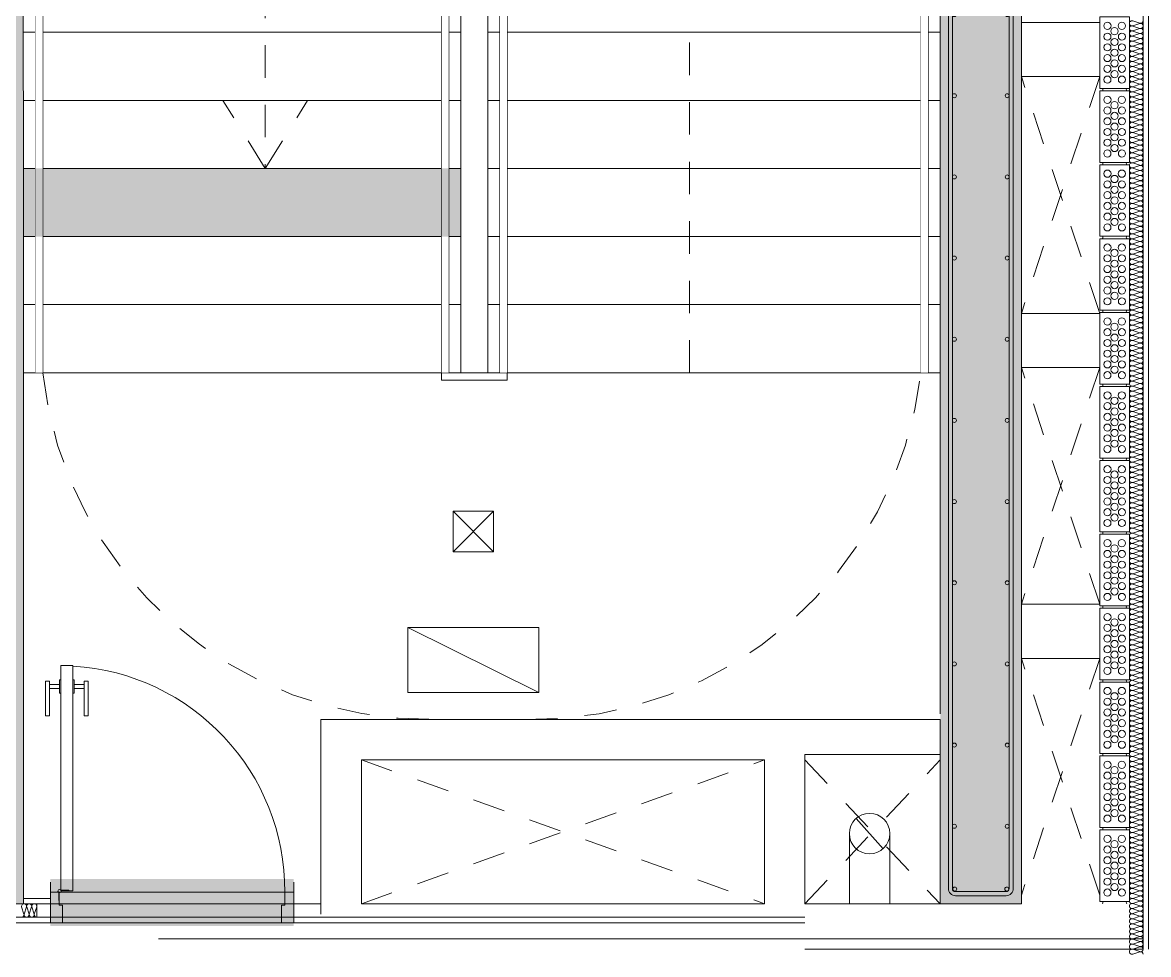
# Model space of a CAD drawing. Header units: metres. Extents: x -175 to 101, y -7 to 93.
# Drawn here: x -70.097 to -65.934, y 37.304 to 40.748 of the extents above; entities that cross this region are included whole.
import ezdxf

# ---------------------------------------------------------------- set-up
doc = ezdxf.new("R2010")
doc.units = ezdxf.units.M
doc.set_wipeout_variables(frame=1)
doc.linetypes.add('ACAD_ISO02W100', pattern=[15, 12, -3])
for name, color, linetype, lineweight, transparency in [('DC_AISLAMIENTO', 14, 'Continuous', 9, 0.3), ('DG_DISCONTINUA', 252, 'ACAD_ISO02W100', 5, 0.6), ('DG_TRANSPARENTE', 251, 'Continuous', 9, 0.8)]:
    doc.layers.add(name, color=color, linetype=linetype, lineweight=lineweight, transparency=transparency)
for name, color, linetype, lineweight in [('DC_LINEA', 251, 'Continuous', 9), ('DG_CARPINTERÍA', 251, 'Continuous', 9), ('DG_MOBILIARIO', 252, 'Continuous', 9), ('DG_MURO', 251, 'Continuous', 0), ('DG_SOMBREADO', 251, 'Continuous', 5), ('I_BAJANTE', 250, 'Continuous', 9), ('I_ELECTRICIDAD', 32, 'Continuous', 9), ('I_INCENDIO', 12, 'Continuous', 15)]:
    doc.layers.add(name, color=color, linetype=linetype, lineweight=lineweight)

# ---------------------------------------------------------------- blocks, each defined once
blk = doc.blocks.new('alumbrado emerg')
at = {"layer": 'I_INCENDIO', "linetype": 'Continuous'}
blk.add_line((-4485.865, 2768.52), (-4483.804, 2769.542), dxfattribs=at)
blk.add_lwpolyline([(-4485.865, 2769.542), (-4483.804, 2769.542), (-4483.804, 2768.52), (-4485.865, 2768.52)], close=True, dxfattribs=at)
blk = doc.blocks.new('lum 1')
at = {"layer": 'I_ELECTRICIDAD'}
for p, q in [((1951.4068, 1556.5337), (1951.5568, 1556.6837)), ((1951.5568, 1556.5337), (1951.4068, 1556.6837))]:
    blk.add_line(p, q, dxfattribs=at)
blk.add_lwpolyline([(1951.4068, 1556.5337), (1951.5568, 1556.5337), (1951.5568, 1556.6837), (1951.4068, 1556.6837)], close=True, dxfattribs=at)
blk = doc.blocks.new('LADRILLITO')
at = {"lineweight": 0}
blk.add_lwpolyline([(2394.7112, 1601.4595), (2394.7112, 1601.7238), (2394.6012, 1601.7238), (2394.6012, 1601.4595)], close=True, dxfattribs=at)
at = {"color": 8, "lineweight": 0, "true_color": 0x767676}
for points in [[(2394.611, 1601.4595), (2394.6124, 1601.4576), (2394.6129, 1601.4549), (2394.6124, 1601.4525), (2394.611, 1601.4507)], [(2394.701, 1601.4507), (2394.6996, 1601.4525), (2394.6991, 1601.4549), (2394.6996, 1601.4576), (2394.701, 1601.4595)]]:
    blk.add_lwpolyline(points, dxfattribs=at)
at = {"layer": 'DG_TRANSPARENTE', "lineweight": 0}
for centre, radius in [((2394.6295, 1601.6909), 0.0134), ((2394.6829, 1601.6909), 0.0134), ((2394.6294, 1601.6512), 0.0132), ((2394.6556, 1601.6712), 0.0134), ((2394.6831, 1601.6512), 0.0132), ((2394.6294, 1601.6115), 0.0132), ((2394.6558, 1601.6314), 0.0132), ((2394.6831, 1601.6115), 0.0132), ((2394.6294, 1601.5719), 0.0132), ((2394.6558, 1601.5918), 0.0132), ((2394.6831, 1601.5719), 0.0132), ((2394.6294, 1601.5323), 0.0132), ((2394.6558, 1601.5522), 0.0132), ((2394.6831, 1601.5323), 0.0132), ((2394.6294, 1601.4923), 0.0132), ((2394.6558, 1601.5125), 0.0132), ((2394.6831, 1601.4923), 0.0132)]:
    blk.add_circle(centre, radius, dxfattribs=at)
blk = doc.blocks.new('AISLM1')
at = {"layer": 'DC_AISLAMIENTO'}
for p, q in [((-6235.4396, 2491.6798), (-6235.4187, 2491.7432)), ((-6235.4171, 2491.7432), (-6235.3962, 2491.6798))]:
    blk.add_line(p, q, dxfattribs=at)
for centre, start, end in [((-6235.4404, 2491.749), 345.00002, 90.00002), ((-6235.3954, 2491.749), 90.00002, 194.99999), ((-6235.4179, 2491.674), 165.00006, 15.00001)]:
    blk.add_arc(centre, 0.0225, start, end, dxfattribs=at)
blk = doc.blocks.new('CHORMIGON1')
at = {"layer": 'DC_LINEA', "transparency": 33554475}
h = blk.add_hatch(dxfattribs=at)
h.set_pattern_fill('AR-CONC', color=256, scale=0.0005, angle=45)
h.set_pattern_definition([(95, (-10.40542, 2.6197), (0.0700473252, 0.0587766897), [0.009525, -0.104775]), (40, (-10.40542, 2.6197), (-0.0800092266, 0.0550883643), [0.00762, -0.083820292]), (145.4514447, (-10.39958, 2.6246), (-0.0099618988, 0.113865051), [0.0080950044, -0.0890451223]), (91.1842, (-10.42338, 2.63766), (0.1107051216, 0.0809767064), [0.0142875, -0.1571625]), (141.6355576, (-10.41415, 2.64441), (-0.003543309, 0.171413382), [0.0121425116, -0.133567804]), (36.184151, (-10.42338, 2.63766), (-0.003543309, 0.171413382), [0.0114299835, -0.125729866]), (66, (-10.40991, 2.64215), (0.0897599897, 0.0174475745), [0.009525, -0.104775]), (11, (-10.40991, 2.64215), (-0.0432699633, 0.0869705966), [0.00762, -0.08382]), (116.451445, (-10.40243, 2.6436), (0.046490026, 0.1044181714), [0.0080950044, -0.0890449688]), (82.5, (-10.40542, 2.6197), (-0.02880273453, 0.03098670684), [0, -0.082804, 0, -0.08509, 0, -0.0841375]), (52.5, (-10.40542, 2.6197), (-0.01179486366, 0.05904350014), [0, -0.048514, 0, -0.080899, 0, -0.0320675]), (12.5, (-10.425445, 2.599673), (0.0499639315, 0.0459130978), [0, -0.03175, 0, -0.09906, 0, -0.131445]), (2.5, (-10.434425, 2.590693), (0.0433819522, 0.0613611964), [0, -0.041275, 0, -0.065786, 0, -0.093345])])
h.paths.add_polyline_path([(2429.2617, 1602.9133), (2425.2717, 1602.9133), (2425.2717, 1596.6312), (2425.5717, 1596.6312), (2425.5717, 1602.6633), (2428.9617, 1602.6633), (2428.9617, 1597.3327), (2428.9617, 1596.6312), (2429.2617, 1596.6312)])
at = {"layer": 'DG_TRANSPARENTE'}
for points in [[(2429.2051, 1596.6612), (2429.0182, 1596.6612, -0.414214), (2428.9917, 1596.6877), (2428.9917, 1602.6168, 0.414214), (2428.9651, 1602.6433), (2425.5682, 1602.6433, 0.414214), (2425.5417, 1602.6168), (2425.5417, 1596.6877, -0.414214), (2425.5151, 1596.6612), (2425.3282, 1596.6612, -0.414214), (2425.3017, 1596.6877), (2425.3017, 1602.8568, -0.414214), (2425.3282, 1602.8833), (2429.2051, 1602.8833, -0.414214), (2429.2317, 1602.8568), (2429.2317, 1596.6877, -0.414214)], [(2429.2051, 1596.6761), (2429.0182, 1596.6761, -0.414214), (2429.0065, 1596.6877), (2429.0065, 1602.6168, 0.414214), (2428.9651, 1602.6582), (2425.5682, 1602.6582, 0.414214), (2425.5268, 1602.6168), (2425.5268, 1596.6877, -0.414214), (2425.5151, 1596.6761), (2425.3282, 1596.6761, -0.414214), (2425.3165, 1596.6877), (2425.3165, 1602.8568, -0.414214), (2425.3282, 1602.8684), (2429.2051, 1602.8684, -0.414214), (2429.2168, 1602.8568), (2429.2168, 1596.6877, -0.414214)]]:
    blk.add_lwpolyline(points, format="xyb", close=True, dxfattribs=at)
for centre in [(2425.3255, 1602.8589), (2425.6338, 1602.861), (2425.9338, 1602.861), (2426.2338, 1602.861), (2426.5338, 1602.861), (2426.8338, 1602.861), (2427.1338, 1602.861), (2427.4338, 1602.861), (2427.7338, 1602.861), (2428.0338, 1602.861), (2428.3338, 1602.861), (2428.6338, 1602.861), (2428.9338, 1602.861), (2429.2078, 1602.8589), (2425.6338, 1602.6656), (2425.9338, 1602.6656), (2426.2338, 1602.6656), (2426.5338, 1602.6656), (2426.8338, 1602.6656), (2427.1338, 1602.6656), (2427.4338, 1602.6656), (2427.7338, 1602.6656), (2428.0338, 1602.6656), (2428.3338, 1602.6656), (2428.6338, 1602.6656), (2428.9338, 1602.6656), (2425.324, 1602.6177), (2425.5193, 1602.6177), (2429.014, 1602.6177), (2429.2093, 1602.6177), (2425.324, 1602.3177), (2425.5193, 1602.3177), (2429.014, 1602.3177), (2429.2093, 1602.3177), (2425.324, 1602.0177), (2425.5193, 1602.0177), (2429.014, 1602.0177), (2429.2093, 1602.0177), (2425.324, 1601.7177), (2425.5193, 1601.7177), (2429.014, 1601.7177), (2429.2093, 1601.7177), (2425.324, 1601.4177), (2425.5193, 1601.4177), (2429.014, 1601.4177), (2429.2093, 1601.4177), (2425.324, 1601.1177), (2425.5193, 1601.1177), (2429.014, 1601.1177), (2429.2093, 1601.1177), (2425.324, 1600.8177), (2425.5193, 1600.8177), (2429.014, 1600.8177), (2429.2093, 1600.8177), (2425.324, 1600.5177), (2425.5193, 1600.5177), (2429.014, 1600.5177), (2429.2093, 1600.5177), (2425.324, 1600.2177), (2425.5193, 1600.2177), (2429.014, 1600.2177), (2429.2093, 1600.2177), (2425.324, 1599.9177), (2425.5193, 1599.9177), (2429.014, 1599.9177), (2429.2093, 1599.9177), (2425.324, 1599.6177), (2425.5193, 1599.6177), (2429.014, 1599.6177), (2429.2093, 1599.6177), (2425.324, 1599.3177), (2425.5193, 1599.3177), (2429.014, 1599.3177), (2429.2093, 1599.3177), (2425.324, 1599.0177), (2425.5193, 1599.0177), (2429.014, 1599.0177), (2429.2093, 1599.0177), (2425.324, 1598.7177), (2425.5193, 1598.7177), (2429.014, 1598.7177), (2429.2093, 1598.7177), (2425.324, 1598.4177), (2425.5193, 1598.4177), (2429.014, 1598.4177), (2429.2093, 1598.4177), (2425.324, 1598.1177), (2425.5193, 1598.1177), (2429.014, 1598.1177), (2429.2093, 1598.1177), (2425.324, 1597.8177), (2425.5193, 1597.8177), (2429.014, 1597.8177), (2429.2093, 1597.8177), (2425.324, 1597.5177), (2425.5193, 1597.5177), (2429.014, 1597.5177), (2429.2093, 1597.5177), (2425.324, 1597.2177), (2425.5193, 1597.2177), (2429.014, 1597.2177), (2429.2093, 1597.2177), (2425.324, 1596.9177), (2425.5193, 1596.9177), (2429.014, 1596.9177), (2429.2093, 1596.9177), (2425.3255, 1596.6856), (2425.5178, 1596.6856), (2429.0155, 1596.6856), (2429.2078, 1596.6856)]:
    blk.add_circle(centre, 0.00744, dxfattribs=at)
blk = doc.blocks.new('PUERTA')
at = {"layer": 'DG_SOMBREADO', "true_color": 0xffffff, "transparency": 33554687}
h = blk.add_hatch(color=7, dxfattribs=at)
h.dxf.hatch_style = 1
h.paths.add_polyline_path([(-771.3023, 2180.363), (-772.2023, 2180.363), (-772.2023, 2180.1892), (-771.3023, 2180.1892)])
at = {"layer": 'DG_CARPINTERÍA', "linetype": 'Continuous', "transparency": 33554508}
blk.add_line((-772.2023, 2180.3142), (-771.3023, 2180.3142), dxfattribs=at)
at = {"layer": 'DG_MOBILIARIO'}
for p, q in [((-772.1689, 2181.0822), (-772.2049, 2181.0822)), ((-772.1689, 2181.0672), (-772.2049, 2181.0672)), ((-772.1139, 2181.0822), (-772.0779, 2181.0822)), ((-772.1139, 2181.0672), (-772.0779, 2181.0672)), ((-772.2023, 2180.2017), (-772.2023, 2180.3517)), ((-771.3023, 2180.2017), (-771.3023, 2180.3517))]:
    blk.add_line(p, q, dxfattribs=at)
for points in [[(-772.1639, 2181.152), (-772.1189, 2181.152), (-772.1189, 2180.3196), (-772.1639, 2180.3196)], [(-772.2049, 2181.0942), (-772.2049, 2180.9667), (-772.2199, 2180.9667), (-772.2199, 2181.0942)], [(-772.1639, 2181.0997), (-772.1639, 2181.0497), (-772.1689, 2181.0497), (-772.1689, 2181.0997)], [(-772.1189, 2181.0997), (-772.1189, 2181.0497), (-772.1139, 2181.0497), (-772.1139, 2181.0997)], [(-772.0779, 2181.0942), (-772.0779, 2180.9667), (-772.0629, 2180.9667), (-772.0629, 2181.0942)], [(-772.1693, 2180.2672), (-772.1693, 2180.3142), (-772.2023, 2180.3142), (-772.2023, 2180.2017), (-772.1573, 2180.2017), (-772.1573, 2180.2672)], [(-772.1713, 2180.3142), (-772.1713, 2180.2842), (-772.1693, 2180.2842), (-772.1693, 2180.3142)], [(-772.1339, 2180.3196), (-772.1639, 2180.3196), (-772.1639, 2180.3216), (-772.1339, 2180.3216)], [(-771.3353, 2180.2672), (-771.3353, 2180.3142), (-771.3023, 2180.3142), (-771.3023, 2180.2017), (-771.3473, 2180.2017), (-771.3473, 2180.2672)]]:
    blk.add_lwpolyline(points, close=True, dxfattribs=at)
blk.add_circle((-772.1683, 2180.3186), 0.006, dxfattribs=at)
blk.add_arc((-772.1683, 2180.3186), 0.833, 359.7006, 86.6034, dxfattribs=at)

msp = doc.modelspace()

# ---------------------------------------------------------------- linework, layer by layer
at = {"layer": 'DC_LINEA', "linetype": 'Continuous'}
msp.add_line((-69.9939, 37.5113), (-69.9939, 37.4913), dxfattribs=at)
msp.add_lwpolyline([(-70.0439, 37.4413), (-69.9939, 37.4413), (-69.9939, 37.4913), (-70.0439, 37.4913)], close=True, dxfattribs=at)
at = {"layer": 'DG_CARPINTERÍA', "linetype": 'Continuous'}
for p, q in [((-70.049, 42.2222), (-70.049, 39.454)), ((-70.022, 42.2222), (-70.022, 39.454)), ((-68.5477, 42.2222), (-68.5477, 39.454)), ((-68.332, 42.2222), (-68.332, 39.454)), ((-68.3051, 42.2222), (-68.3051, 39.454)), ((-66.7758, 42.2222), (-66.7758, 39.454)), ((-66.7489, 42.2222), (-66.7489, 39.454)), ((-68.5208, 42.1952), (-68.5208, 39.454)), ((-68.4758, 42.1952), (-68.4758, 39.454)), ((-68.377, 42.1952), (-68.377, 39.454)), ((-70.0939, 40.7123), (-68.4758, 40.7123)), ((-68.377, 40.7123), (-66.7039, 40.7123)), ((-70.0939, 40.4606), (-68.4758, 40.4606)), ((-68.377, 40.4606), (-66.7039, 40.4606)), ((-70.0939, 40.209), (-68.4758, 40.209)), ((-68.377, 40.209), (-66.7039, 40.209)), ((-70.0939, 39.9573), (-68.4758, 39.9573)), ((-68.377, 39.9573), (-66.7039, 39.9573)), ((-70.0939, 39.7057), (-68.4758, 39.7057)), ((-68.377, 39.7057), (-66.7039, 39.7057)), ((-70.0939, 39.454), (-68.4758, 39.454)), ((-68.5477, 39.4271), (-68.5477, 39.454)), ((-68.3051, 39.4271), (-68.5477, 39.4271)), ((-68.4758, 39.454), (-68.377, 39.454)), ((-68.4758, 39.454), (-68.377, 39.454)), ((-68.377, 39.454), (-66.7039, 39.454)), ((-68.3051, 39.454), (-68.3051, 39.4271))]:
    msp.add_line(p, q, dxfattribs=at)
at = {"layer": 'DG_DISCONTINUA', "ltscale": 0.01, "transparency": 33554483}
for p, q in [((-66.1139, 40.5484), (-66.4039, 39.6734)), ((-66.1139, 39.6734), (-66.4039, 40.5484)), ((-66.1139, 39.4734), (-66.4039, 38.5984)), ((-66.1139, 38.5984), (-66.4039, 39.4734)), ((-66.1139, 38.3984), (-66.4039, 37.5234)), ((-66.1139, 37.5234), (-66.4039, 38.3984)), ((-68.8439, 38.0228), (-67.3539, 37.4913)), ((-68.8439, 37.4913), (-67.3539, 38.0228)), ((-67.2039, 38.0228), (-66.7039, 37.4913)), ((-67.2039, 37.4913), (-66.7039, 38.0228))]:
    msp.add_line(p, q, dxfattribs=at)
at = {"layer": 'DG_DISCONTINUA', "ltscale": 0.01}
for p, q in [((-69.1993, 40.209), (-69.3557, 40.4606)), ((-69.1993, 40.209), (-69.043, 40.4606)), ((-68.2382, 38.1728), (-68.5697, 38.1728))]:
    msp.add_line(p, q, dxfattribs=at)
msp.add_lwpolyline([(-67.631, 39.454), (-67.631, 42.8643), (-69.1993, 42.8643), (-69.1993, 40.209)], dxfattribs=at)
at = {"layer": 'DG_MURO'}
for p, q in [((-66.4039, 43.7734), (-66.4039, 37.4913)), ((-65.9539, 43.7734), (-65.9539, 37.3234)), ((-65.9339, 37.3234), (-65.9339, 43.7734)), ((-68.9939, 37.4534), (-68.9939, 38.1728)), ((-68.9939, 38.1728), (-66.7039, 38.1728)), ((-66.7039, 38.1728), (-66.7039, 37.4913)), ((-67.3539, 38.0228), (-68.8439, 38.0228)), ((-68.8439, 38.0228), (-68.8439, 37.4913)), ((-67.3539, 37.4913), (-67.3539, 38.0228)), ((-67.2039, 37.4913), (-67.2039, 38.0428)), ((-67.2039, 38.0428), (-66.7039, 38.0428)), ((-70.0937, 37.5113), (-69.9939, 37.5113)), ((-70.7837, 37.4913), (-70.0937, 37.4913)), ((-70.0937, 37.4913), (-68.9937, 37.4913)), ((-68.8437, 37.4913), (-67.3537, 37.4913)), ((-66.4039, 37.4913), (-67.2039, 37.4913)), ((-67.2039, 37.4413), (-70.8439, 37.4413)), ((-67.2039, 37.4213), (-70.8639, 37.4213)), ((-69.5937, 37.3613), (-65.9537, 37.3613)), ((-66.7039, 37.3234), (-67.2039, 37.3234)), ((-65.9539, 37.3234), (-66.7039, 37.3234))]:
    msp.add_line(p, q, dxfattribs=at)
at = {"layer": 'DG_TRANSPARENTE', "linetype": 'Continuous'}
for p, q in [((-66.1139, 40.7484), (-66.4039, 40.7484)), ((-66.1139, 40.5484), (-66.4039, 40.5484)), ((-66.1139, 39.6734), (-66.4039, 39.6734)), ((-66.1139, 39.4734), (-66.4039, 39.4734)), ((-66.1139, 38.5984), (-66.4039, 38.5984)), ((-66.1139, 38.3984), (-66.4039, 38.3984))]:
    msp.add_line(p, q, dxfattribs=at)
at = {"layer": 'I_BAJANTE', "linetype": 'Continuous'}
msp.add_line((-67.0144, 37.807), (-66.9154, 37.6942), dxfattribs=at)
at = {"layer": 'I_BAJANTE', "linetype": 'Continuous', "transparency": 33554508}
for p, q in [((-67.0399, 37.7506), (-67.0399, 37.4913)), ((-66.8899, 37.7506), (-66.8899, 37.4913))]:
    msp.add_line(p, q, dxfattribs=at)
at = {"layer": 'I_BAJANTE', "linetype": 'Continuous'}
msp.add_circle((-66.9649, 37.7506), 0.075, dxfattribs=at)

# ---------------------------------------------------------------- block references
for p in [(-2460.7152, -1560.9549), (-2460.7152, -1561.228), (-2460.7152, -1561.5011), (-2460.7152, -1561.7743), (-2460.7152, -1562.0474), (-2460.7152, -1562.3206), (-2460.7152, -1562.5937), (-2460.7152, -1562.8668), (-2460.7152, -1563.14), (-2460.7152, -1563.4131), (-2460.7152, -1563.6862), (-2460.7152, -1563.9594)]:
    msp.add_blockref('LADRILLITO', p)
at = {"layer": 'DC_AISLAMIENTO', "linetype": 'Continuous', "yscale": 0.4166664258867374, "zscale": 0.4166664258867374}
for p, xscale, rotation in [((-1104.1915, 2638.8346), -0.4166664258867374, 270), ((-1104.1915, 2638.8158), -0.4166664258867374, 270), ((-1104.1915, 2638.7971), -0.4166664258867374, 270), ((-1104.1915, 2638.7783), -0.4166664258867374, 270), ((-1104.1915, 2638.7596), -0.4166664258867374, 270), ((-1104.1915, 2638.7408), -0.4166664258867374, 270), ((-1104.1915, 2638.7221), -0.4166664258867374, 270), ((-1104.1915, 2638.7033), -0.4166664258867374, 270), ((-1104.1915, 2638.6846), -0.4166664258867374, 270), ((-1104.1915, 2638.6658), -0.4166664258867374, 270), ((-1104.1915, 2638.6471), -0.4166664258867374, 270), ((-1104.1915, 2638.6283), -0.4166664258867374, 270), ((-1104.1915, 2638.6096), -0.4166664258867374, 270), ((-1104.1915, 2638.5908), -0.4166664258867374, 270), ((-1104.1915, 2638.5721), -0.4166664258867374, 270), ((-1104.1915, 2638.5533), -0.4166664258867374, 270), ((-1104.1915, 2638.5346), -0.4166664258867374, 270), ((-1104.1915, 2638.5158), -0.4166664258867374, 270), ((-1104.1915, 2638.4971), -0.4166664258867374, 270), ((-1104.1915, 2638.4783), -0.4166664258867374, 270), ((-1104.1915, 2638.4596), -0.4166664258867374, 270), ((-1104.1915, 2638.4408), -0.4166664258867374, 270), ((-1104.1915, 2638.4221), -0.4166664258867374, 270), ((-1104.1915, 2638.4033), -0.4166664258867374, 270), ((-1104.1915, 2638.3846), -0.4166664258867374, 270), ((-1104.1915, 2638.3658), -0.4166664258867374, 270), ((-1104.1915, 2638.3471), -0.4166664258867374, 270), ((-1104.1915, 2638.3283), -0.4166664258867374, 270), ((-1104.1915, 2638.3096), -0.4166664258867374, 270), ((-1104.1915, 2638.2908), -0.4166664258867374, 270), ((-1104.1915, 2638.2721), -0.4166664258867374, 270), ((-1104.1915, 2638.2533), -0.4166664258867374, 270), ((-1104.1915, 2638.2346), -0.4166664258867374, 270), ((-1104.1915, 2638.2158), -0.4166664258867374, 270), ((-1104.1915, 2638.1971), -0.4166664258867374, 270), ((-1104.1915, 2638.1783), -0.4166664258867374, 270), ((-1104.1915, 2638.1596), -0.4166664258867374, 270), ((-1104.1915, 2638.1408), -0.4166664258867374, 270), ((-1104.1915, 2638.1221), -0.4166664258867374, 270), ((-1104.1915, 2638.1033), -0.4166664258867374, 270), ((-1104.1915, 2638.0846), -0.4166664258867374, 270), ((-1104.1915, 2638.0658), -0.4166664258867374, 270), ((-1104.1915, 2638.0471), -0.4166664258867374, 270), ((-1104.1915, 2638.0283), -0.4166664258867374, 270), ((-1104.1915, 2638.0096), -0.4166664258867374, 270), ((-1104.1915, 2637.9908), -0.4166664258867374, 270), ((-1104.1915, 2637.9721), -0.4166664258867374, 270), ((-1104.1915, 2637.9533), -0.4166664258867374, 270), ((-1104.1915, 2637.9346), -0.4166664258867374, 270), ((-1104.1915, 2637.9158), -0.4166664258867374, 270), ((-1104.1915, 2637.8971), -0.4166664258867374, 270), ((-1104.1915, 2637.8783), -0.4166664258867374, 270), ((-1104.1915, 2637.8596), -0.4166664258867374, 270), ((-1104.1915, 2637.8408), -0.4166664258867374, 270), ((-1104.1915, 2637.8221), -0.4166664258867374, 270), ((-1104.1915, 2637.8033), -0.4166664258867374, 270), ((-1104.1915, 2637.7846), -0.4166664258867374, 270), ((-1104.1915, 2637.7658), -0.4166664258867374, 270), ((-1104.1915, 2637.7471), -0.4166664258867374, 270), ((-1104.1915, 2637.7283), -0.4166664258867374, 270), ((-1104.1915, 2637.7096), -0.4166664258867374, 270), ((-1104.1915, 2637.6908), -0.4166664258867374, 270), ((-1104.1915, 2637.6721), -0.4166664258867374, 270), ((-1104.1915, 2637.6533), -0.4166664258867374, 270), ((-1104.1915, 2637.6346), -0.4166664258867374, 270), ((-1104.1915, 2637.6158), -0.4166664258867374, 270), ((-1104.1915, 2637.5971), -0.4166664258867374, 270), ((-1104.1915, 2637.5783), -0.4166664258867374, 270), ((-1104.1915, 2637.5596), -0.4166664258867374, 270), ((-1104.1915, 2637.5408), -0.4166664258867374, 270), ((-1104.1915, 2637.5221), -0.4166664258867374, 270), ((-1104.1915, 2637.5033), -0.4166664258867374, 270), ((-1104.1915, 2637.4846), -0.4166664258867374, 270), ((-1104.1915, 2637.4658), -0.4166664258867374, 270), ((-1104.1915, 2637.4471), -0.4166664258867374, 270), ((-1104.1915, 2637.4283), -0.4166664258867374, 270), ((-1104.1915, 2637.4096), -0.4166664258867374, 270), ((-1104.1915, 2637.3908), -0.4166664258867374, 270), ((-1104.1915, 2637.3721), -0.4166664258867374, 270), ((-1104.1915, 2637.3533), -0.4166664258867374, 270), ((-1104.1915, 2637.3346), -0.4166664258867374, 270), ((-1104.1915, 2637.3158), -0.4166664258867374, 270), ((-1104.1915, 2637.2971), -0.4166664258867374, 270), ((-1104.1915, 2637.2783), -0.4166664258867374, 270), ((-1104.1915, 2637.2596), -0.4166664258867374, 270), ((-1104.1915, 2637.2408), -0.4166664258867374, 270), ((-1104.1915, 2637.2221), -0.4166664258867374, 270), ((-1104.1915, 2637.2033), -0.4166664258867374, 270), ((-1104.1915, 2637.1846), -0.4166664258867374, 270), ((-1104.1915, 2637.1658), -0.4166664258867374, 270), ((-1104.1915, 2637.1471), -0.4166664258867374, 270), ((-1104.1915, 2637.1283), -0.4166664258867374, 270), ((-1104.1915, 2637.1096), -0.4166664258867374, 270), ((-1104.1915, 2637.0908), -0.4166664258867374, 270), ((-1104.1915, 2637.0721), -0.4166664258867374, 270), ((-1104.1915, 2637.0533), -0.4166664258867374, 270), ((-1104.1915, 2637.0346), -0.4166664258867374, 270), ((-1104.1915, 2637.0158), -0.4166664258867374, 270), ((-1104.1915, 2636.9971), -0.4166664258867374, 270), ((-1104.1915, 2636.9783), -0.4166664258867374, 270), ((-1104.1915, 2636.9596), -0.4166664258867374, 270), ((-1104.1915, 2636.9408), -0.4166664258867374, 270), ((-1104.1915, 2636.9221), -0.4166664258867374, 270), ((-1104.1915, 2636.9033), -0.4166664258867374, 270), ((-1104.1915, 2636.8846), -0.4166664258867374, 270), ((-1104.1915, 2636.8658), -0.4166664258867374, 270), ((-1104.1915, 2636.8471), -0.4166664258867374, 270), ((-1104.1915, 2636.8283), -0.4166664258867374, 270), ((-1104.1915, 2636.8096), -0.4166664258867374, 270), ((-1104.1915, 2636.7908), -0.4166664258867374, 270), ((-1104.1915, 2636.7721), -0.4166664258867374, 270), ((-1104.1915, 2636.7533), -0.4166664258867374, 270), ((-1104.1915, 2636.7346), -0.4166664258867374, 270), ((-1104.1915, 2636.7158), -0.4166664258867374, 270), ((-1104.1915, 2636.6971), -0.4166664258867374, 270), ((-1104.1915, 2636.6783), -0.4166664258867374, 270), ((-1104.1915, 2636.6596), -0.4166664258867374, 270), ((-1104.1915, 2636.6408), -0.4166664258867374, 270), ((-1104.1915, 2636.6221), -0.4166664258867374, 270), ((-1104.1915, 2636.6033), -0.4166664258867374, 270), ((-1104.1915, 2636.5846), -0.4166664258867374, 270), ((-1104.1915, 2636.5658), -0.4166664258867374, 270), ((-1104.1915, 2636.5471), -0.4166664258867374, 270), ((-1104.1915, 2636.5283), -0.4166664258867374, 270), ((-1104.1915, 2636.5096), -0.4166664258867374, 270), ((-1104.1915, 2636.4908), -0.4166664258867374, 270), ((-1104.1915, 2636.4721), -0.4166664258867374, 270), ((-1104.1915, 2636.4533), -0.4166664258867374, 270), ((-1104.1915, 2636.4346), -0.4166664258867374, 270), ((-1104.1915, 2636.4158), -0.4166664258867374, 270), ((-1104.1915, 2636.3971), -0.4166664258867374, 270), ((-1104.1915, 2636.3783), -0.4166664258867374, 270), ((-1104.1915, 2636.3596), -0.4166664258867374, 270), ((-1104.1915, 2636.3408), -0.4166664258867374, 270), ((-1104.1915, 2636.3221), -0.4166664258867374, 270), ((-1104.1915, 2636.3033), -0.4166664258867374, 270), ((-1104.1915, 2636.2846), -0.4166664258867374, 270), ((-1104.1915, 2636.2658), -0.4166664258867374, 270), ((-1104.1915, 2636.2471), -0.4166664258867374, 270), ((-1104.1915, 2636.2283), -0.4166664258867374, 270), ((-1104.1915, 2636.2096), -0.4166664258867374, 270), ((-1104.1915, 2636.1908), -0.4166664258867374, 270), ((-1104.1915, 2636.1721), -0.4166664258867374, 270), ((-1104.1915, 2636.1533), -0.4166664258867374, 270), ((-1104.1915, 2636.1346), -0.4166664258867374, 270), ((-1104.1915, 2636.1158), -0.4166664258867374, 270), ((-1104.1915, 2636.0971), -0.4166664258867374, 270), ((-1104.1915, 2636.0783), -0.4166664258867374, 270), ((-1104.1915, 2636.0596), -0.4166664258867374, 270), ((-1104.1915, 2636.0408), -0.4166664258867374, 270), ((-1104.1915, 2636.0221), -0.4166664258867374, 270), ((-1104.1915, 2636.0033), -0.4166664258867374, 270), ((-1104.1915, 2635.9846), -0.4166664258867374, 270), ((-1104.1915, 2635.9658), -0.4166664258867374, 270), ((-1104.1915, 2635.9471), -0.4166664258867374, 270), ((-1104.1915, 2635.9283), -0.4166664258867374, 270), ((-1104.1915, 2635.9096), -0.4166664258867374, 270), ((-1104.1915, 2635.8908), -0.4166664258867374, 270), ((-1104.1915, 2635.8721), -0.4166664258867374, 270), ((-1104.1915, 2635.8533), -0.4166664258867374, 270), ((-1104.1915, 2635.8346), -0.4166664258867374, 270), ((-1104.1915, 2635.8158), -0.4166664258867374, 270), ((-1104.1915, 2635.7971), -0.4166664258867374, 270), ((-1104.1915, 2635.7783), -0.4166664258867374, 270), ((-1104.1915, 2635.7596), -0.4166664258867374, 270), ((-1104.1915, 2635.7408), -0.4166664258867374, 270), ((-1104.1915, 2635.7221), -0.4166664258867374, 270), ((-1104.1915, 2635.7033), -0.4166664258867374, 270), ((-1104.1915, 2635.6846), -0.4166664258867374, 270), ((-1104.1915, 2635.6658), -0.4166664258867374, 270), ((-1104.1915, 2635.6471), -0.4166664258867374, 270), ((-1104.1915, 2635.6283), -0.4166664258867374, 270), ((-1104.1915, 2635.6096), -0.4166664258867374, 270), ((-1104.1915, 2635.5908), -0.4166664258867374, 270), ((-2668.1803, 1075.6788), 0.4166664258867374, 180), ((-2668.1615, 1075.6788), 0.4166664258867374, 180), ((-2668.1428, 1075.6788), 0.4166664258867374, 180), ((-1104.1915, 2635.5721), -0.4166664258867374, 270), ((-1104.1915, 2635.5533), -0.4166664258867374, 270), ((-1104.1915, 2635.5346), -0.4166664258867374, 270), ((-1104.1915, 2635.5158), -0.4166664258867374, 270), ((-1104.1915, 2635.4971), -0.4166664258867374, 270), ((-1104.1915, 2635.4783), -0.4166664258867374, 270), ((-1104.1915, 2635.4596), -0.4166664258867374, 270), ((-1104.1915, 2635.4408), -0.4166664258867374, 270), ((-1104.1915, 2635.4221), -0.4166664258867374, 270), ((-1104.1915, 2635.4033), -0.4166664258867374, 270)]:
    msp.add_blockref('AISLM1', p, dxfattribs=dict(at, xscale=xscale, rotation=rotation))
at = {"layer": 'DG_MURO', "rotation": 359.9999999999171}
msp.add_blockref('PUERTA', (702.2084, -2142.7804), dxfattribs=at)
at = {"layer": 'I_ELECTRICIDAD', "xscale": -1, "rotation": 179.9999999999172}
msp.add_blockref('lum 1', (-2019.912, 1595.4755), dxfattribs=at)
at = {"layer": 'I_INCENDIO', "linetype": 'Continuous', "xscale": -0.2348524815037153, "yscale": 0.2348524815037153, "zscale": 0.2348524815037154, "rotation": 359.9999999993603}
msp.add_blockref('alumbrado emerg', (-1121.7046, -611.921), dxfattribs=at)

# ---------------------------------------------------------------- next in the draw order: wipeouts: each hides what was drawn before it
at = {"linetype": 'Continuous'}
for points in [[(-70.022, 42.2222), (-70.049, 42.2222), (-70.049, 39.454), (-70.022, 39.454)], [(-68.5477, 42.2222), (-68.5208, 42.2222), (-68.5208, 39.454), (-68.5477, 39.454)], [(-68.3051, 42.2222), (-68.332, 42.2222), (-68.332, 39.454), (-68.3051, 39.454)], [(-66.7758, 42.2222), (-66.7489, 42.2222), (-66.7489, 39.454), (-66.7758, 39.454)]]:
    msp.add_wipeout(points, dxfattribs=at).dxf.layer = 'DG_CARPINTERÍA'

# ---------------------------------------------------------------- next in the draw order: hatches: boundary and pattern name
at = {"transparency": 33554585}
h = msp.add_hatch(color=7, dxfattribs=at)
h.dxf.hatch_style = 1
h.paths.add_polyline_path([(-68.4758, 40.209), (-70.0939, 40.209), (-70.0939, 39.9573), (-68.4758, 39.9573)])

# ---------------------------------------------------------------- next in the draw order: linework, layer by layer
at = {"layer": 'DG_DISCONTINUA', "ltscale": 0.01}
for centre, radius, start, end in [((-68.5934, 39.6097), 1.4371, 186.2172, 270.9473), ((-68.2132, 39.6194), 1.4468, 269.007, 353.4387)]:
    msp.add_arc(centre, radius, start, end, dxfattribs=at)
at = {"layer": 'DG_MURO'}
msp.add_lwpolyline([(-70.0937, 37.4913), (-70.0939, 43.5034), (-66.7039, 43.5034), (-66.7039, 38.1928)], dxfattribs=at)

# ---------------------------------------------------------------- next in the draw order: block references
at = {"layer": 'DC_LINEA'}
msp.add_blockref('CHORMIGON1', (-2495.6656, -1559.1399), dxfattribs=at)

doc.saveas('drawing.dxf')
